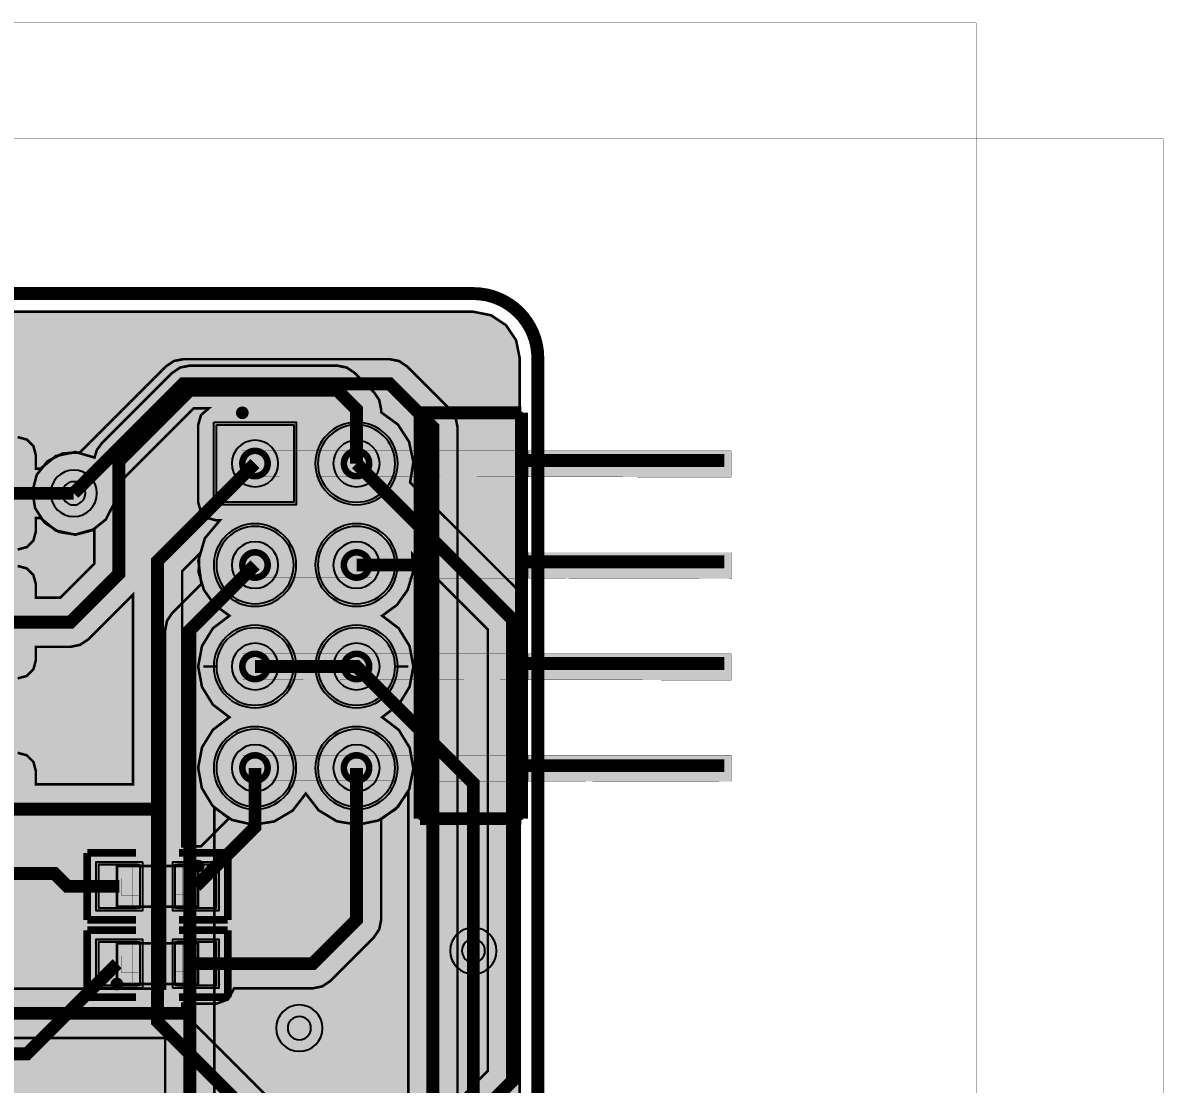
# Model space of a CAD drawing. Header units: millimetres. Extents: x 21.7 to 70.1, y -58 to -18.4.
# Drawn here: x 47.64 to 70.11, y -39.33 to -18.41 of the extents above; entities that cross this region are included whole.
import ezdxf

# ---------------------------------------------------------------- set-up
doc = ezdxf.new("R2010")
doc.units = ezdxf.units.MM
doc.header["$MEASUREMENT"] = 0
for name, color, linetype, true_color in [('Board-Outline-Layer', 7, 'Continuous', 0xff00ff), ('Bottom-Layer', 7, 'Continuous', 0x0000ff), ('Bottom-Paste-Mask-Layer', 7, 'Continuous', 0x800000), ('Bottom-Solder-Mask-Layer', 7, 'Continuous', 0xaa00ff), ('Component-Marking-Layer', 7, 'Continuous', 0x66ffcc), ('Component-Shape-Layer', 7, 'Continuous', 0x00cccc), ('Document-Layer', 7, 'Continuous', 0xffffff), ('Hole-Layer', 7, 'Continuous', 0x222222), ('Multi-Layer', 7, 'Continuous', 0xc0c0c0), ('Pin-Floating-Layer', 7, 'Continuous', 0xff99ff), ('Pin-Soldering-Layer', 7, 'Continuous', 0xcc9999), ('Top-Layer', 7, 'Continuous', 0xff0000), ('Top-Paste-Mask-Layer', 7, 'Continuous', 0x808080), ('Top-Silkscreen-Layer', 7, 'Continuous', 0xffcc00), ('Top-Solder-Mask-Layer', 7, 'Continuous', 0x800080)]:
    doc.layers.add(name, color=color, linetype=linetype, true_color=true_color)

msp = doc.modelspace()

# ---------------------------------------------------------------- hatches: boundary and pattern name
at = {"layer": 'Bottom-Layer'}
for points in [[(30.203, -29.132), (30.203, -28.526), (30.215, -28.527), (30.226, -28.527), (32.551, -28.527), (32.948, -28.722), (33.39, -28.762), (33.815, -28.639), (34.168, -28.371), (34.401, -27.995), (34.482, -27.559), (34.401, -27.124), (34.168, -26.747), (33.815, -26.479), (33.39, -26.356), (32.948, -26.396), (32.551, -26.591), (30.226, -26.591), (30.215, -26.591), (30.203, -26.592), (30.203, -25.019), (30.273, -24.67), (30.47, -24.374), (30.766, -24.177), (31.115, -24.107), (56.515, -24.107), (56.864, -24.177), (57.16, -24.374), (57.358, -24.67), (57.427, -25.019), (57.427, -50.419), (57.358, -50.768), (57.16, -51.064), (56.864, -51.262), (56.515, -51.331), (31.115, -51.331), (30.766, -51.262), (30.47, -51.064), (30.273, -50.768), (30.203, -50.419), (30.203, -48.846), (30.215, -48.847), (30.226, -48.847), (32.086, -48.847), (32.217, -49.021), (32.424, -49.087), (34.124, -49.087), (34.303, -49.039), (34.434, -48.908), (34.482, -48.729), (34.482, -47.029), (34.434, -46.85), (34.303, -46.719), (34.124, -46.671), (32.424, -46.671), (32.217, -46.737), (32.086, -46.911), (30.226, -46.911), (30.215, -46.912), (30.203, -46.912), (30.203, -46.306), (30.215, -46.307), (30.226, -46.307), (32.551, -46.307), (32.948, -46.502), (33.39, -46.542), (33.815, -46.419), (34.168, -46.152), (34.401, -45.775), (34.482, -45.339), (34.401, -44.904), (34.168, -44.527), (33.815, -44.259), (33.39, -44.136), (32.948, -44.176), (32.551, -44.371), (30.226, -44.371), (30.215, -44.372), (30.203, -44.372), (30.203, -43.766), (30.215, -43.767), (30.226, -43.767), (32.551, -43.767), (32.938, -43.96), (33.368, -44.004), (33.786, -43.893), (34.139, -43.643), (34.381, -43.284), (36.526, -43.284), (39.139, -45.898), (39.139, -48.24), (38.915, -48.493), (38.813, -48.815), (38.85, -49.151), (39.02, -49.442), (39.294, -49.64), (39.624, -49.71), (39.955, -49.64), (40.228, -49.442), (40.398, -49.151), (40.435, -48.815), (40.333, -48.493), (40.109, -48.24), (40.109, -45.697), (40.072, -45.511), (39.967, -45.354), (37.07, -42.456), (36.912, -42.351), (36.727, -42.314), (34.381, -42.314), (34.139, -41.955), (33.786, -41.705), (33.368, -41.595), (32.938, -41.639), (32.551, -41.831), (30.226, -41.831), (30.215, -41.832), (30.203, -41.832), (30.203, -41.226), (30.215, -41.227), (30.226, -41.227), (32.551, -41.227), (32.938, -41.42), (33.368, -41.464), (33.786, -41.353), (34.139, -41.103), (34.381, -40.744), (37.01, -40.744), (38.818, -42.552), (38.838, -42.889), (38.994, -43.189), (39.257, -43.4), (39.584, -43.486), (39.917, -43.433), (40.201, -43.249), (40.385, -42.965), (40.438, -42.632), (40.352, -42.305), (40.141, -42.042), (39.841, -41.886), (39.504, -41.866), (37.554, -39.916), (37.397, -39.811), (37.211, -39.774), (34.381, -39.774), (34.139, -39.415), (33.786, -39.165), (33.368, -39.055), (32.938, -39.099), (32.551, -39.291), (30.226, -39.291), (30.215, -39.292), (30.203, -39.292), (30.203, -38.686), (30.215, -38.687), (30.226, -38.687), (32.551, -38.687), (32.948, -38.882), (33.39, -38.922), (33.815, -38.799), (34.168, -38.532), (34.401, -38.155), (34.482, -37.719), (34.401, -37.284), (34.168, -36.907), (33.815, -36.639), (33.39, -36.516), (32.948, -36.556), (32.551, -36.751), (30.226, -36.751), (30.215, -36.752), (30.203, -36.752), (30.203, -36.146), (30.215, -36.147), (30.226, -36.147), (32.551, -36.147), (32.948, -36.342), (33.39, -36.382), (33.815, -36.259), (34.168, -35.992), (34.401, -35.615), (34.482, -35.179), (34.401, -34.744), (34.168, -34.367), (33.815, -34.099), (33.39, -33.976), (32.948, -34.016), (32.551, -34.211), (30.226, -34.211), (30.215, -34.212), (30.203, -34.212), (30.203, -33.606), (30.215, -33.607), (30.226, -33.607), (32.551, -33.607), (32.938, -33.8), (33.368, -33.844), (33.786, -33.733), (34.139, -33.483), (34.381, -33.124), (38.635, -33.124), (38.888, -33.348), (39.21, -33.45), (39.545, -33.413), (39.837, -33.243), (40.035, -32.97), (40.105, -32.639), (40.035, -32.309), (39.837, -32.035), (39.545, -31.865), (39.21, -31.828), (38.888, -31.93), (38.635, -32.154), (34.381, -32.154), (34.139, -31.795), (33.786, -31.545), (33.368, -31.435), (32.938, -31.479), (32.551, -31.671), (30.226, -31.671), (30.215, -31.672), (30.203, -31.672), (30.203, -31.066), (30.215, -31.067), (30.226, -31.067), (32.551, -31.067), (32.938, -31.26), (33.368, -31.304), (33.786, -31.193), (34.139, -30.943), (34.381, -30.584), (39.804, -30.584), (41.231, -32.011), (41.251, -32.348), (41.407, -32.648), (41.67, -32.859), (41.997, -32.945), (42.33, -32.892), (42.614, -32.708), (42.798, -32.424), (42.851, -32.091), (42.765, -31.764), (42.554, -31.501), (42.254, -31.345), (41.917, -31.325), (40.348, -29.756), (40.191, -29.651), (40.005, -29.614), (34.381, -29.614), (34.139, -29.255), (33.786, -29.005), (33.368, -28.895), (32.938, -28.939), (32.551, -29.131), (30.226, -29.131), (30.215, -29.132)], [(50.442, -37.45), (47.193, -37.45), (46.94, -37.226), (46.618, -37.124), (46.282, -37.161), (45.99, -37.331), (45.792, -37.604), (45.722, -37.935), (45.792, -38.265), (45.99, -38.539), (46.282, -38.709), (46.618, -38.746), (46.94, -38.644), (47.193, -38.42), (50.442, -38.42), (50.442, -43.561), (50.479, -43.747), (50.584, -43.904), (51.096, -44.416), (51.188, -44.789), (51.4, -45.109), (51.709, -45.339), (51.383, -45.587), (51.168, -45.936), (51.093, -46.339), (51.168, -46.742), (51.383, -47.091), (51.709, -47.339), (51.375, -47.596), (51.16, -47.957), (51.094, -48.373), (51.185, -48.783), (51.421, -49.131), (51.769, -49.367), (52.18, -49.459), (52.595, -49.392), (52.957, -49.177), (53.213, -48.844), (53.479, -49.185), (53.854, -49.4), (54.283, -49.457), (54.701, -49.347), (55.047, -49.088), (55.268, -48.716), (55.268, -49.456), (55.036, -49.688), (51.836, -49.688), (50.724, -48.576), (50.704, -48.239), (50.548, -47.939), (50.285, -47.728), (49.958, -47.642), (49.625, -47.695), (49.341, -47.88), (49.157, -48.163), (49.104, -48.496), (49.19, -48.823), (49.401, -49.087), (49.701, -49.242), (50.038, -49.263), (51.292, -50.516), (51.449, -50.621), (51.635, -50.658), (55.237, -50.658), (55.423, -50.621), (55.58, -50.516), (56.096, -50), (56.201, -49.843), (56.238, -49.657), (56.238, -46.639), (56.201, -46.453), (56.096, -46.296), (55.806, -46.006), (55.649, -45.901), (55.463, -45.864), (55.228, -45.864), (55.017, -45.559), (54.718, -45.339), (55.038, -45.097), (55.252, -44.758), (55.333, -44.365), (55.27, -43.968), (56.06, -43.178), (56.165, -43.021), (56.202, -42.835), (56.202, -26.38), (56.165, -26.194), (56.06, -26.037), (55.207, -25.184), (55.05, -25.079), (54.864, -25.042), (50.8, -25.042), (50.614, -25.079), (50.457, -25.184), (48.761, -26.88), (48.424, -26.9), (48.124, -27.055), (47.913, -27.319), (47.827, -27.646), (47.88, -27.979), (48.065, -28.263), (48.348, -28.447), (48.681, -28.5), (49.008, -28.414), (49.272, -28.203), (49.427, -27.903), (49.448, -27.566), (51.001, -26.012), (51.3, -26.012), (51.149, -26.144), (51.093, -26.337), (51.093, -27.861), (51.141, -28.04), (51.272, -28.171), (51.451, -28.219), (51.52, -28.219), (51.225, -28.572), (51.096, -29.014), (51.156, -29.47), (50.584, -30.042), (50.479, -30.199), (50.442, -30.385)], [(51.451, -26.337), (52.975, -26.337), (52.975, -27.861), (51.451, -27.861)], [(53.451, -27.099, 1), (54.975, -27.099, 1)], [(51.451, -29.099, 1), (52.975, -29.099, 1)], [(53.451, -29.099, 1), (54.975, -29.099, 1)], [(51.451, -31.099, 1), (52.975, -31.099, 1)], [(53.451, -31.099, 1), (54.975, -31.099, 1)], [(51.451, -33.099, 1), (52.975, -33.099, 1)], [(53.451, -33.099, 1), (54.975, -33.099, 1)], [(51.412, -33.882), (51.76, -34.123), (52.172, -34.218), (52.59, -34.154), (52.955, -33.939), (53.213, -33.604), (53.467, -33.934), (53.824, -34.149), (54.235, -34.219), (54.643, -34.134), (54.991, -33.905), (55.232, -33.565), (55.232, -41.873), (55.018, -41.56), (54.711, -41.335), (54.347, -41.227), (53.967, -41.246), (53.616, -41.392), (53.333, -41.646), (53.333, -41.577), (53.285, -41.398), (53.154, -41.267), (52.975, -41.219), (51.451, -41.219), (51.432, -41.219), (51.412, -41.221)]]:
    msp.add_hatch(color=256, dxfattribs=at).paths.add_polyline_path(points)
at = {"layer": 'Bottom-Paste-Mask-Layer'}
for points in [[(51.451, -26.337), (52.975, -26.337), (52.975, -27.861), (51.451, -27.861)], [(53.451, -27.099, 1), (54.975, -27.099, 1)], [(51.451, -29.099, 1), (52.975, -29.099, 1)], [(53.451, -29.099, 1), (54.975, -29.099, 1)], [(51.451, -31.099, 1), (52.975, -31.099, 1)], [(53.451, -31.099, 1), (54.975, -31.099, 1)], [(51.451, -33.099, 1), (52.975, -33.099, 1)], [(53.451, -33.099, 1), (54.975, -33.099, 1)]]:
    msp.add_hatch(color=256, dxfattribs=at).paths.add_polyline_path(points)
at = {"layer": 'Bottom-Solder-Mask-Layer'}
for points in [[(51.4, -26.286), (53.026, -26.286), (53.026, -27.912), (51.4, -27.912)], [(53.4, -27.099, 1), (55.026, -27.099, 1)], [(51.4, -29.099, 1), (53.026, -29.099, 1)], [(53.4, -29.099, 1), (55.026, -29.099, 1)], [(51.4, -31.099, 1), (53.026, -31.099, 1)], [(53.4, -31.099, 1), (55.026, -31.099, 1)], [(51.4, -33.099, 1), (53.026, -33.099, 1)], [(53.4, -33.099, 1), (55.026, -33.099, 1)]]:
    msp.add_hatch(color=256, dxfattribs=at).paths.add_polyline_path(points)
at = {"layer": 'Component-Marking-Layer'}
for points in [[(51.903, -26.099, 1), (52.023, -26.099, 1)], [(51.903, -26.099, 1), (52.023, -26.099, 1)], [(51.032, -35.033, 1), (51.152, -35.033, 1)], [(51.032, -35.033, 1), (51.152, -35.033, 1)], [(49.432, -37.357, 1), (49.552, -37.357, 1)], [(49.432, -37.357, 1), (49.552, -37.357, 1)]]:
    msp.add_hatch(color=256, dxfattribs=at).paths.add_polyline_path(points)
at = {"layer": 'Document-Layer'}
for points in [[(57.593, -27.359), (57.593, -26.849), (61.593, -26.849), (61.593, -27.369)], [(57.593, -27.359), (57.593, -26.849), (61.593, -26.849), (61.593, -27.369)], [(57.593, -29.359), (57.593, -28.849), (61.593, -28.849), (61.593, -29.369)], [(57.593, -29.359), (57.593, -28.849), (61.593, -28.849), (61.593, -29.369)], [(57.593, -31.359), (57.593, -30.849), (61.593, -30.849), (61.593, -31.369)], [(57.593, -31.359), (57.593, -30.849), (61.593, -30.849), (61.593, -31.369)], [(57.593, -33.359), (57.593, -32.849), (61.593, -32.849), (61.593, -33.369)], [(57.593, -33.359), (57.593, -32.849), (61.593, -32.849), (61.593, -33.369)]]:
    msp.add_hatch(color=256, dxfattribs=at).paths.add_polyline_path(points)
at = {"layer": 'Hole-Layer'}
for points in [[(51.756, -27.099, 1), (52.671, -27.099, 1)], [(53.756, -27.099, 1), (54.671, -27.099, 1)], [(51.756, -29.099, 1), (52.671, -29.099, 1)], [(53.756, -29.099, 1), (54.671, -29.099, 1)], [(51.756, -31.099, 1), (52.671, -31.099, 1)], [(53.756, -31.099, 1), (54.671, -31.099, 1)], [(51.756, -33.099, 1), (52.671, -33.099, 1)], [(53.756, -33.099, 1), (54.671, -33.099, 1)]]:
    msp.add_hatch(color=256, dxfattribs=at).paths.add_polyline_path(points)
at = {"layer": 'Multi-Layer'}
for points in [[(51.451, -26.337), (52.975, -26.337), (52.975, -27.861), (51.451, -27.861)], [(51.451, -26.337), (52.975, -26.337), (52.975, -27.861), (51.451, -27.861)], [(51.451, -26.337), (52.975, -26.337), (52.975, -27.861), (51.451, -27.861)], [(53.451, -27.099, 1), (54.975, -27.099, 1)], [(53.451, -27.099, 1), (54.975, -27.099, 1)], [(53.451, -27.099, 1), (54.975, -27.099, 1)], [(51.451, -29.099, 1), (52.975, -29.099, 1)], [(51.451, -29.099, 1), (52.975, -29.099, 1)], [(51.451, -29.099, 1), (52.975, -29.099, 1)], [(53.451, -29.099, 1), (54.975, -29.099, 1)], [(53.451, -29.099, 1), (54.975, -29.099, 1)], [(53.451, -29.099, 1), (54.975, -29.099, 1)], [(51.451, -31.099, 1), (52.975, -31.099, 1)], [(51.451, -31.099, 1), (52.975, -31.099, 1)], [(51.451, -31.099, 1), (52.975, -31.099, 1)], [(53.451, -31.099, 1), (54.975, -31.099, 1)], [(53.451, -31.099, 1), (54.975, -31.099, 1)], [(53.451, -31.099, 1), (54.975, -31.099, 1)], [(51.451, -33.099, 1), (52.975, -33.099, 1)], [(51.451, -33.099, 1), (52.975, -33.099, 1)], [(51.451, -33.099, 1), (52.975, -33.099, 1)], [(53.451, -33.099, 1), (54.975, -33.099, 1)], [(53.451, -33.099, 1), (54.975, -33.099, 1)], [(53.451, -33.099, 1), (54.975, -33.099, 1)]]:
    msp.add_hatch(color=256, dxfattribs=at).paths.add_polyline_path(points)
at = {"layer": 'Pin-Floating-Layer'}
for points in [[(51.963, -27.349), (51.963, -26.849), (61.583, -26.849), (61.593, -26.849), (61.593, -27.369)], [(51.963, -27.349), (51.963, -26.849), (61.583, -26.849), (61.593, -26.849), (61.593, -27.369)], [(51.963, -29.349), (51.963, -28.849), (61.583, -28.849), (61.593, -28.849), (61.593, -29.369)], [(51.963, -29.349), (51.963, -28.849), (61.583, -28.849), (61.593, -28.849), (61.593, -29.369)], [(51.963, -31.349), (51.963, -30.849), (61.583, -30.849), (61.593, -30.849), (61.593, -31.369)], [(51.963, -31.349), (51.963, -30.849), (61.583, -30.849), (61.593, -30.849), (61.593, -31.369)], [(51.963, -33.349), (51.963, -32.849), (61.583, -32.849), (61.593, -32.849), (61.593, -33.369)], [(51.963, -33.349), (51.963, -32.849), (61.583, -32.849), (61.593, -32.849), (61.593, -33.369)]]:
    msp.add_hatch(color=256, dxfattribs=at).paths.add_polyline_path(points)
at = {"layer": 'Pin-Soldering-Layer'}
for points in [[(51.963, -27.099, 1), (52.463, -27.099, 1)], [(51.963, -27.099, 1), (52.463, -27.099, 1)], [(53.963, -27.099, 1), (54.463, -27.099, 1)], [(53.963, -27.099, 1), (54.463, -27.099, 1)], [(51.963, -29.099, 1), (52.463, -29.099, 1)], [(51.963, -29.099, 1), (52.463, -29.099, 1)], [(53.963, -29.099, 1), (54.463, -29.099, 1)], [(53.963, -29.099, 1), (54.463, -29.099, 1)], [(51.963, -31.099, 1), (52.463, -31.099, 1)], [(51.963, -31.099, 1), (52.463, -31.099, 1)], [(53.963, -31.099, 1), (54.463, -31.099, 1)], [(53.963, -31.099, 1), (54.463, -31.099, 1)], [(51.963, -33.099, 1), (52.463, -33.099, 1)], [(51.963, -33.099, 1), (52.463, -33.099, 1)], [(53.963, -33.099, 1), (54.463, -33.099, 1)], [(53.963, -33.099, 1), (54.463, -33.099, 1)], [(49.492, -35.033), (49.492, -35.833), (49.792, -35.833), (49.792, -35.033)], [(49.492, -35.033), (49.492, -35.833), (49.792, -35.833), (49.792, -35.033)], [(51.092, -35.033), (51.092, -35.833), (50.792, -35.833), (50.792, -35.033)], [(51.092, -35.033), (51.092, -35.833), (50.792, -35.833), (50.792, -35.033)], [(49.492, -37.357), (49.492, -36.557), (49.792, -36.557), (49.792, -37.357)], [(49.492, -37.357), (49.492, -36.557), (49.792, -36.557), (49.792, -37.357)], [(51.092, -37.357), (51.092, -36.557), (50.792, -36.557), (50.792, -37.357)], [(51.092, -37.357), (51.092, -36.557), (50.792, -36.557), (50.792, -37.357)]]:
    msp.add_hatch(color=256, dxfattribs=at).paths.add_polyline_path(points)
at = {"layer": 'Top-Layer'}
for points in [[(57.427, -25.019), (57.427, -29.627), (55.27, -27.47), (55.333, -27.068), (55.248, -26.67), (55.027, -26.329), (54.698, -26.089), (54.698, -26.035), (54.661, -25.849), (54.556, -25.692), (54.175, -25.311), (54.018, -25.206), (53.832, -25.169), (50.927, -25.169), (50.741, -25.206), (50.584, -25.311), (49.187, -26.708), (49.097, -26.833), (49.05, -26.981), (48.673, -26.871), (48.289, -26.951), (47.986, -27.201), (47.895, -27.201), (47.895, -26.936), (47.847, -26.757), (47.716, -26.626), (47.537, -26.578), (45.537, -26.578), (45.358, -26.626), (45.227, -26.757), (45.179, -26.936), (45.179, -28.436), (45.227, -28.615), (45.358, -28.746), (45.537, -28.794), (47.537, -28.794), (47.716, -28.746), (47.847, -28.615), (47.895, -28.436), (47.895, -28.171), (47.986, -28.171), (48.287, -28.42), (48.669, -28.501), (49.045, -28.394), (49.045, -29.073), (48.377, -29.741), (47.895, -29.741), (47.895, -29.476), (47.847, -29.297), (47.716, -29.166), (47.537, -29.118), (45.537, -29.118), (45.358, -29.166), (45.227, -29.297), (45.179, -29.476), (45.179, -30.976), (45.227, -31.155), (45.358, -31.286), (45.537, -31.334), (47.537, -31.334), (47.716, -31.286), (47.847, -31.155), (47.895, -30.976), (47.895, -30.711), (48.578, -30.711), (48.764, -30.674), (48.921, -30.569), (49.807, -29.683), (49.807, -33.424), (47.895, -33.424), (47.895, -33.159), (47.847, -32.98), (47.716, -32.849), (47.537, -32.801), (45.537, -32.801), (45.358, -32.849), (45.227, -32.98), (45.179, -33.159), (45.179, -34.587), (42.843, -32.251), (42.823, -31.914), (42.668, -31.614), (42.404, -31.403), (42.077, -31.317), (41.744, -31.37), (41.461, -31.555), (41.276, -31.838), (41.223, -32.171), (41.309, -32.498), (41.52, -32.762), (41.82, -32.917), (42.157, -32.937), (44.742, -35.522), (44.899, -35.627), (45.085, -35.664), (45.181, -35.664), (45.179, -35.682), (45.179, -35.699), (45.179, -37.199), (45.227, -37.378), (45.358, -37.509), (45.537, -37.557), (45.815, -37.557), (45.723, -37.9), (45.785, -38.25), (45.587, -38.25), (40.096, -32.759), (40.072, -32.407), (39.901, -32.099), (39.615, -31.891), (39.269, -31.824), (38.927, -31.909), (38.652, -32.131), (38.497, -32.448), (38.491, -32.801), (36.537, -32.801), (36.358, -32.849), (36.227, -32.98), (36.179, -33.159), (36.179, -33.424), (36.002, -33.464), (35.852, -33.566), (34.462, -34.957), (34.436, -34.847), (34.399, -34.74), (34.867, -34.272), (34.972, -34.115), (35.009, -33.929), (35.009, -32.474), (35.068, -32.489), (35.128, -32.494), (35.992, -32.494), (36.171, -32.446), (36.302, -32.315), (36.35, -32.136), (36.35, -31.33), (36.349, -31.304), (36.347, -31.279), (36.438, -31.32), (36.537, -31.334), (38.537, -31.334), (38.716, -31.286), (38.847, -31.155), (38.895, -30.976), (38.895, -29.476), (38.847, -29.297), (38.716, -29.166), (38.537, -29.118), (36.537, -29.118), (36.358, -29.166), (36.227, -29.297), (36.179, -29.476), (36.179, -29.517), (36.089, -29.478), (35.992, -29.465), (35.128, -29.465), (35.068, -29.47), (35.009, -29.485), (35.009, -28.61), (35.448, -28.171), (36.179, -28.171), (36.179, -28.436), (36.227, -28.615), (36.358, -28.746), (36.537, -28.794), (38.537, -28.794), (38.716, -28.746), (38.847, -28.615), (38.895, -28.436), (38.895, -26.936), (38.847, -26.757), (38.716, -26.626), (38.537, -26.578), (36.537, -26.578), (36.358, -26.626), (36.227, -26.757), (36.179, -26.936), (36.179, -27.201), (35.247, -27.201), (35.062, -27.238), (34.904, -27.343), (34.461, -27.787), (34.456, -27.308), (34.265, -26.868), (33.919, -26.537), (33.471, -26.367), (32.993, -26.384), (32.558, -26.586), (32.236, -26.941), (32.077, -27.392), (32.107, -27.871), (32.32, -28.3), (32.682, -28.612), (33.138, -28.76), (33.615, -28.718), (34.039, -28.494), (34.039, -29.164), (33.642, -28.948), (33.194, -28.894), (32.757, -29.007), (32.392, -29.274), (32.15, -29.655), (32.066, -30.099), (32.15, -30.543), (32.392, -30.924), (32.757, -31.191), (33.194, -31.305), (33.642, -31.25), (34.039, -31.034), (34.039, -31.704), (33.642, -31.488), (33.194, -31.434), (32.757, -31.547), (32.392, -31.814), (32.15, -32.195), (32.066, -32.639), (32.15, -33.083), (32.392, -33.464), (32.757, -33.731), (33.194, -33.845), (33.642, -33.79), (34.039, -33.574), (34.039, -33.728), (33.713, -34.054), (33.301, -33.971), (32.885, -34.035), (32.517, -34.238), (32.24, -34.555), (32.088, -34.947), (32.081, -35.368), (32.218, -35.765), (32.483, -36.092), (32.844, -36.308), (33.257, -36.387), (33.672, -36.32), (34.039, -36.114), (34.039, -36.244), (33.696, -36.587), (33.234, -36.512), (32.778, -36.617), (32.397, -36.889), (32.147, -37.284), (32.066, -37.745), (32.167, -38.202), (32.433, -38.587), (32.826, -38.841), (33.286, -38.927), (33.744, -38.832), (34.132, -38.57), (34.391, -38.18), (34.482, -37.721), (34.392, -37.262), (34.771, -36.884), (34.857, -37.095), (35.053, -37.211), (34.849, -37.336), (34.77, -37.561), (34.77, -38.368), (34.818, -38.547), (34.949, -38.678), (35.128, -38.726), (35.992, -38.726), (36.171, -38.678), (36.302, -38.547), (36.35, -38.368), (36.35, -37.561), (36.349, -37.531), (36.345, -37.502), (36.437, -37.543), (36.537, -37.557), (38.537, -37.557), (38.716, -37.509), (38.847, -37.378), (38.895, -37.199), (38.895, -35.699), (38.847, -35.52), (38.716, -35.389), (38.537, -35.341), (36.537, -35.341), (36.358, -35.389), (36.227, -35.52), (36.179, -35.699), (36.179, -35.749), (36.089, -35.71), (35.992, -35.696), (35.128, -35.696), (35.11, -35.697), (35.092, -35.698), (36.179, -34.611), (36.179, -34.659), (36.227, -34.838), (36.358, -34.969), (36.537, -35.017), (38.537, -35.017), (38.716, -34.969), (38.847, -34.838), (38.895, -34.659), (38.895, -33.352), (39.145, -33.441), (39.41, -33.445), (45.043, -39.078), (45.131, -39.148), (45.232, -39.195), (45.193, -39.285), (45.179, -39.382), (45.179, -40.882), (45.227, -41.061), (45.358, -41.192), (45.537, -41.24), (47.537, -41.24), (47.781, -41.145), (47.894, -40.909), (47.943, -40.919), (47.992, -40.922), (48.799, -40.922), (49.024, -40.843), (49.149, -40.639), (49.244, -40.815), (49.417, -40.913), (49.417, -43.524), (48.222, -42.329), (48.072, -42.227), (47.895, -42.187), (47.895, -41.922), (47.847, -41.743), (47.716, -41.612), (47.537, -41.564), (45.537, -41.564), (45.358, -41.612), (45.227, -41.743), (45.179, -41.922), (45.179, -43.422), (45.227, -43.601), (45.358, -43.732), (45.537, -43.78), (47.537, -43.78), (47.716, -43.732), (47.847, -43.601), (47.895, -43.422), (47.895, -43.374), (48.679, -44.159), (48.679, -45.552), (48.008, -45.552), (47.95, -45.556), (47.894, -45.57), (47.778, -45.34), (47.537, -45.247), (45.537, -45.247), (45.358, -45.295), (45.227, -45.426), (45.179, -45.605), (45.179, -47.105), (45.227, -47.284), (45.358, -47.415), (45.537, -47.463), (47.537, -47.463), (47.714, -47.417), (47.844, -47.289), (47.895, -47.114), (47.951, -47.127), (48.008, -47.132), (48.679, -47.132), (48.679, -48.508), (48.541, -48.435), (48.387, -48.41), (47.895, -48.41), (47.895, -48.145), (47.847, -47.966), (47.716, -47.835), (47.537, -47.787), (45.537, -47.787), (45.358, -47.835), (45.227, -47.966), (45.179, -48.145), (45.179, -49.645), (45.227, -49.824), (45.358, -49.955), (45.537, -50.003), (47.537, -50.003), (47.716, -49.955), (47.847, -49.824), (47.895, -49.645), (47.895, -49.38), (48.186, -49.38), (49.822, -51.016), (49.979, -51.121), (50.165, -51.158), (53.213, -51.158), (53.399, -51.121), (53.556, -51.016), (54.556, -50.016), (54.661, -49.859), (54.698, -49.673), (54.698, -49.349), (55.031, -49.104), (55.253, -48.755), (55.333, -48.35), (55.261, -47.943), (55.046, -47.59), (54.718, -47.339), (55.044, -47.091), (55.258, -46.742), (55.333, -46.339), (55.258, -45.936), (55.044, -45.587), (54.718, -45.339), (55.044, -45.091), (55.258, -44.742), (55.333, -44.339), (55.258, -43.936), (55.044, -43.587), (54.718, -43.339), (55.038, -43.097), (55.252, -42.758), (55.333, -42.365), (55.27, -41.968), (57.427, -39.811), (57.427, -50.419), (57.358, -50.768), (57.16, -51.064), (56.864, -51.262), (56.515, -51.331), (31.115, -51.331), (30.766, -51.262), (30.47, -51.064), (30.273, -50.768), (30.203, -50.419), (30.203, -25.019), (30.273, -24.67), (30.47, -24.374), (30.766, -24.177), (31.115, -24.107), (56.515, -24.107), (56.864, -24.177), (57.16, -24.374), (57.358, -24.67)], [(51.451, -26.337), (52.975, -26.337), (52.975, -27.861), (51.451, -27.861)], [(53.451, -27.099, 1), (54.975, -27.099, 1)], [(51.451, -29.099, 1), (52.975, -29.099, 1)], [(53.451, -29.099, 1), (54.975, -29.099, 1)], [(50.777, -37.747), (51.449, -37.747), (51.682, -37.66), (51.803, -37.442), (53.35, -37.442), (53.535, -37.405), (53.693, -37.3), (54.556, -36.437), (54.661, -36.279), (54.698, -36.094), (54.698, -34.109), (55.031, -33.864), (55.253, -33.515), (55.333, -33.11), (55.261, -32.703), (55.046, -32.35), (54.718, -32.099), (55.044, -31.851), (55.258, -31.502), (55.333, -31.099), (55.258, -30.696), (55.044, -30.347), (54.718, -30.099), (55.01, -29.886), (55.219, -29.592), (55.324, -29.246), (55.313, -28.885), (56.8, -30.372), (56.8, -39.066), (54.584, -41.282), (54.128, -41.222), (53.686, -41.351), (53.333, -41.646), (53.333, -41.577), (53.285, -41.398), (53.154, -41.267), (52.975, -41.219), (52.698, -41.219), (52.698, -40.021), (52.661, -39.836), (52.556, -39.678), (50.777, -37.899)], [(51.114, -28.885), (51.103, -29.246), (51.207, -29.592), (51.416, -29.886), (51.709, -30.099), (51.383, -30.347), (51.168, -30.696), (51.093, -31.099), (51.168, -31.502), (51.383, -31.851), (51.709, -32.099), (51.384, -32.346), (51.169, -32.693), (51.093, -33.093), (51.165, -33.495), (51.376, -33.844), (51.699, -34.094), (51.15, -34.643), (50.777, -34.643), (50.777, -29.221)], [(51.451, -31.099, 1), (52.975, -31.099, 1)], [(53.451, -31.099, 1), (54.975, -31.099, 1)], [(51.451, -33.099, 1), (52.975, -33.099, 1)], [(53.451, -33.099, 1), (54.975, -33.099, 1)], [(49.942, -35.001), (49.942, -35.865), (49.135, -35.865), (49.135, -35.001)], [(51.449, -35.001), (51.449, -35.865), (50.642, -35.865), (50.642, -35.001)], [(49.135, -37.389), (49.135, -36.525), (49.942, -36.525), (49.942, -37.389)], [(50.642, -37.389), (50.642, -36.525), (51.449, -36.525), (51.449, -37.389)]]:
    msp.add_hatch(color=256, dxfattribs=at).paths.add_polyline_path(points)
at = {"layer": 'Top-Paste-Mask-Layer'}
for points in [[(51.451, -26.337), (52.975, -26.337), (52.975, -27.861), (51.451, -27.861)], [(53.451, -27.099, 1), (54.975, -27.099, 1)], [(51.451, -29.099, 1), (52.975, -29.099, 1)], [(53.451, -29.099, 1), (54.975, -29.099, 1)], [(51.451, -31.099, 1), (52.975, -31.099, 1)], [(53.451, -31.099, 1), (54.975, -31.099, 1)], [(51.451, -33.099, 1), (52.975, -33.099, 1)], [(53.451, -33.099, 1), (54.975, -33.099, 1)], [(49.097, -35.883), (49.897, -35.883), (49.947, -35.833), (49.947, -35.605), (49.577, -35.605), (49.577, -35.275), (49.947, -35.275), (49.947, -35.033), (49.897, -34.983), (49.097, -34.983), (49.047, -35.033), (49.047, -35.833)], [(49.097, -35.883), (49.897, -35.883), (49.947, -35.833), (49.947, -35.605), (49.577, -35.605), (49.577, -35.275), (49.947, -35.275), (49.947, -35.033), (49.897, -34.983), (49.097, -34.983), (49.047, -35.033), (49.047, -35.833)], [(51.487, -34.983), (50.687, -34.983), (50.637, -35.033), (50.637, -35.261), (51.007, -35.261), (51.007, -35.591), (50.637, -35.591), (50.637, -35.833), (50.687, -35.883), (51.487, -35.883), (51.537, -35.833), (51.537, -35.033)], [(51.487, -34.983), (50.687, -34.983), (50.637, -35.033), (50.637, -35.261), (51.007, -35.261), (51.007, -35.591), (50.637, -35.591), (50.637, -35.833), (50.687, -35.883), (51.487, -35.883), (51.537, -35.833), (51.537, -35.033)], [(49.097, -37.407), (49.897, -37.407), (49.947, -37.357), (49.947, -37.129), (49.577, -37.129), (49.577, -36.799), (49.947, -36.799), (49.947, -36.557), (49.897, -36.507), (49.097, -36.507), (49.047, -36.557), (49.047, -37.357)], [(49.097, -37.407), (49.897, -37.407), (49.947, -37.357), (49.947, -37.129), (49.577, -37.129), (49.577, -36.799), (49.947, -36.799), (49.947, -36.557), (49.897, -36.507), (49.097, -36.507), (49.047, -36.557), (49.047, -37.357)], [(51.487, -36.507), (50.687, -36.507), (50.637, -36.557), (50.637, -36.785), (51.007, -36.785), (51.007, -37.115), (50.637, -37.115), (50.637, -37.357), (50.687, -37.407), (51.487, -37.407), (51.537, -37.357), (51.537, -36.557)], [(51.487, -36.507), (50.687, -36.507), (50.637, -36.557), (50.637, -36.785), (51.007, -36.785), (51.007, -37.115), (50.637, -37.115), (50.637, -37.357), (50.687, -37.407), (51.487, -37.407), (51.537, -37.357), (51.537, -36.557)]]:
    msp.add_hatch(color=256, dxfattribs=at).paths.add_polyline_path(points)
at = {"layer": 'Top-Solder-Mask-Layer'}
for points in [[(51.4, -26.286), (53.026, -26.286), (53.026, -27.912), (51.4, -27.912)], [(53.4, -27.099, 1), (55.026, -27.099, 1)], [(51.4, -29.099, 1), (53.026, -29.099, 1)], [(53.4, -29.099, 1), (55.026, -29.099, 1)], [(51.4, -31.099, 1), (53.026, -31.099, 1)], [(53.4, -31.099, 1), (55.026, -31.099, 1)], [(51.4, -33.099, 1), (53.026, -33.099, 1)], [(53.4, -33.099, 1), (55.026, -33.099, 1)], [(49.993, -34.95), (49.993, -35.916), (49.085, -35.916), (49.085, -34.95)], [(51.5, -34.95), (51.5, -35.916), (50.591, -35.916), (50.591, -34.95)], [(49.085, -37.44), (49.085, -36.474), (49.993, -36.474), (49.993, -37.44)], [(50.591, -37.44), (50.591, -36.474), (51.5, -36.474), (51.5, -37.44)]]:
    msp.add_hatch(color=256, dxfattribs=at).paths.add_polyline_path(points)

# ---------------------------------------------------------------- linework, layer by layer
at = {"layer": 'Board-Outline-Layer', "const_width": 0.254}
msp.add_lwpolyline([(29.845, -50.419), (29.845, -25.019, -0.414), (31.115, -23.749), (56.515, -23.749, -0.414), (57.785, -25.019), (57.785, -50.419, -0.414), (56.515, -51.689), (31.115, -51.689, -0.414)], format="xyb", close=True, dxfattribs=at)
at = {"layer": 'Bottom-Layer', "const_width": 0.00508}
msp.add_lwpolyline([(21.717, -58.039), (21.717, -18.415), (66.421, -18.415), (66.421, -58.039)], close=True, dxfattribs=at)
at = {"layer": 'Bottom-Layer'}
for points, const_width in [([(31.115, -24.107), (56.515, -24.107), (56.864, -24.177), (57.16, -24.374), (57.358, -24.67), (57.427, -25.019), (57.427, -50.419), (57.358, -50.768), (57.16, -51.064), (56.864, -51.262), (56.515, -51.331), (31.115, -51.331)], 0.0508), ([(56.202, -42.835), (56.202, -26.38), (56.165, -26.194), (56.06, -26.037), (55.207, -25.184), (55.05, -25.079), (54.864, -25.042), (50.8, -25.042), (50.614, -25.079), (50.457, -25.184), (48.761, -26.88), (48.424, -26.9), (48.124, -27.055), (47.913, -27.319), (47.827, -27.646), (47.88, -27.979), (48.065, -28.263), (48.348, -28.447), (48.681, -28.5), (49.008, -28.414), (49.272, -28.203), (49.427, -27.903), (49.448, -27.566), (51.001, -26.012), (51.3, -26.012), (51.149, -26.144), (51.093, -26.337), (51.093, -27.861), (51.141, -28.04), (51.272, -28.171), (51.451, -28.219), (51.52, -28.219), (51.225, -28.572), (51.096, -29.014), (51.156, -29.47), (50.584, -30.042), (50.479, -30.199), (50.442, -30.385), (50.442, -37.45), (47.193, -37.45)], 0.0508), ([(55.717, -30.603), (55.717, -26.38), (54.864, -25.527), (50.8, -25.527), (48.641, -27.686)], 0.254), ([(52.213, -29.099), (50.927, -30.385), (50.927, -43.561), (51.705, -44.339), (52.213, -44.339)], 0.254), ([(54.213, -29.099), (55.701, -29.099)], 0.254), ([(55.717, -30.603), (55.717, -42.835), (54.213, -44.339)], 0.254), ([(51.412, -41.221), (51.412, -33.882), (51.76, -34.123), (52.172, -34.218), (52.59, -34.154), (52.955, -33.939), (53.213, -33.604), (53.467, -33.934), (53.824, -34.149), (54.235, -34.219), (54.643, -34.134), (54.991, -33.905), (55.232, -33.565), (55.232, -41.873)], 0.0508), ([(56.515, -36.703), (56.515, -49.657), (54.991, -51.181), (37.728, -51.181), (36.957, -50.41)], 0.254), ([(46.537, -37.935), (50.927, -37.935)], 0.254), ([(47.193, -38.42), (50.442, -38.42), (50.442, -43.561)], 0.0508)]:
    msp.add_lwpolyline(points, dxfattribs=dict(at, const_width=const_width))
msp.add_lwpolyline([(51.451, -26.337), (52.975, -26.337), (52.975, -27.861), (51.451, -27.861)], close=True, dxfattribs=at)
for points in [[(53.451, -27.099, 1), (54.975, -27.099, 1)], [(51.451, -29.099, 1), (52.975, -29.099, 1)], [(53.451, -29.099, 1), (54.975, -29.099, 1)], [(51.451, -31.099, 1), (52.975, -31.099, 1)], [(53.451, -31.099, 1), (54.975, -31.099, 1)], [(51.451, -33.099, 1), (52.975, -33.099, 1)], [(53.451, -33.099, 1), (54.975, -33.099, 1)]]:
    msp.add_lwpolyline(points, format="xyb", close=True, dxfattribs=at)
at = {"layer": 'Bottom-Paste-Mask-Layer'}
msp.add_lwpolyline([(51.451, -26.337), (52.975, -26.337), (52.975, -27.861), (51.451, -27.861)], close=True, dxfattribs=at)
for points in [[(53.451, -27.099, 1), (54.975, -27.099, 1)], [(51.451, -29.099, 1), (52.975, -29.099, 1)], [(53.451, -29.099, 1), (54.975, -29.099, 1)], [(51.451, -31.099, 1), (52.975, -31.099, 1)], [(53.451, -31.099, 1), (54.975, -31.099, 1)], [(51.451, -33.099, 1), (52.975, -33.099, 1)], [(53.451, -33.099, 1), (54.975, -33.099, 1)]]:
    msp.add_lwpolyline(points, format="xyb", close=True, dxfattribs=at)
at = {"layer": 'Bottom-Solder-Mask-Layer'}
msp.add_lwpolyline([(51.4, -26.286), (53.026, -26.286), (53.026, -27.912), (51.4, -27.912)], close=True, dxfattribs=at)
for points in [[(53.4, -27.099, 1), (55.026, -27.099), (55.026, -27.099, 1), (53.4, -27.099)], [(51.4, -29.099, 1), (53.026, -29.099), (53.026, -29.099, 1), (51.4, -29.099)], [(53.4, -29.099, 1), (55.026, -29.099), (55.026, -29.099, 1), (53.4, -29.099)], [(51.4, -31.099, 1), (53.026, -31.099), (53.026, -31.099, 1), (51.4, -31.099)], [(53.4, -31.099, 1), (55.026, -31.099), (55.026, -31.099, 1), (53.4, -31.099)], [(51.4, -33.099, 1), (53.026, -33.099), (53.026, -33.099, 1), (51.4, -33.099)], [(53.4, -33.099, 1), (55.026, -33.099), (55.026, -33.099, 1), (53.4, -33.099)]]:
    msp.add_lwpolyline(points, format="xyb", dxfattribs=at)
at = {"layer": 'Component-Marking-Layer', "const_width": 0.129}
for points in [[(51.903, -26.099, 1), (52.023, -26.099), (52.023, -26.099, 1), (51.903, -26.099)], [(51.903, -26.099, 1), (52.023, -26.099), (52.023, -26.099, 1), (51.903, -26.099)], [(51.032, -35.033, 1), (51.152, -35.033), (51.152, -35.033, 1), (51.032, -35.033)], [(51.032, -35.033, 1), (51.152, -35.033), (51.152, -35.033, 1), (51.032, -35.033)], [(49.432, -37.357, 1), (49.552, -37.357), (49.552, -37.357, 1), (49.432, -37.357)], [(49.432, -37.357, 1), (49.552, -37.357), (49.552, -37.357, 1), (49.432, -37.357)]]:
    msp.add_lwpolyline(points, format="xyb", dxfattribs=at)
at = {"layer": 'Component-Shape-Layer', "const_width": 0.0508}
for points in [[(55.463, -34.099), (55.463, -26.099), (57.463, -26.099), (57.463, -34.099)], [(55.463, -34.099), (55.463, -26.099), (57.463, -26.099), (57.463, -34.099)], [(51.092, -35.033), (51.092, -35.833), (49.492, -35.833), (49.492, -35.033)], [(51.092, -35.033), (51.092, -35.833), (49.492, -35.833), (49.492, -35.033)], [(49.492, -37.357), (49.492, -36.557), (51.092, -36.557), (51.092, -37.357)], [(49.492, -37.357), (49.492, -36.557), (51.092, -36.557), (51.092, -37.357)]]:
    msp.add_lwpolyline(points, close=True, dxfattribs=at)
at = {"layer": 'Document-Layer', "const_width": 0.00508}
for points in [[(57.593, -27.359), (57.593, -26.849), (61.593, -26.849), (61.593, -27.369)], [(57.593, -27.359), (57.593, -26.849), (61.593, -26.849), (61.593, -27.369)], [(57.593, -29.359), (57.593, -28.849), (61.593, -28.849), (61.593, -29.369)], [(57.593, -29.359), (57.593, -28.849), (61.593, -28.849), (61.593, -29.369)], [(57.593, -31.359), (57.593, -30.849), (61.593, -30.849), (61.593, -31.369)], [(57.593, -31.359), (57.593, -30.849), (61.593, -30.849), (61.593, -31.369)], [(57.593, -33.359), (57.593, -32.849), (61.593, -32.849), (61.593, -33.369)], [(57.593, -33.359), (57.593, -32.849), (61.593, -32.849), (61.593, -33.369)]]:
    msp.add_lwpolyline(points, close=True, dxfattribs=at)
at = {"layer": 'Hole-Layer'}
for points in [[(51.756, -27.099, 1), (52.671, -27.099, 1)], [(53.756, -27.099, 1), (54.671, -27.099, 1)], [(48.412, -27.686, 1), (48.87, -27.686, 1)], [(51.756, -29.099, 1), (52.671, -29.099, 1)], [(53.756, -29.099, 1), (54.671, -29.099, 1)], [(51.756, -31.099, 1), (52.671, -31.099, 1)], [(53.756, -31.099, 1), (54.671, -31.099, 1)], [(51.756, -33.099, 1), (52.671, -33.099, 1)], [(53.756, -33.099, 1), (54.671, -33.099, 1)], [(56.287, -36.703, 1), (56.744, -36.703, 1)], [(52.858, -38.227, 1), (53.315, -38.227, 1)]]:
    msp.add_lwpolyline(points, format="xyb", close=True, dxfattribs=at)
at = {"layer": 'Multi-Layer'}
msp.add_lwpolyline([(51.451, -26.337), (52.975, -26.337), (52.975, -27.861), (51.451, -27.861)], close=True, dxfattribs=at)
msp.add_lwpolyline([(51.451, -26.337), (52.975, -26.337), (52.975, -27.861), (51.451, -27.861)], close=True, dxfattribs=at)
msp.add_lwpolyline([(51.451, -26.337), (52.975, -26.337), (52.975, -27.861), (51.451, -27.861)], close=True, dxfattribs=at)
for points in [[(53.451, -27.099, 1), (54.975, -27.099, 1)], [(53.451, -27.099, 1), (54.975, -27.099, 1)], [(53.451, -27.099, 1), (54.975, -27.099, 1)], [(48.184, -27.686, 1), (49.098, -27.686, 1)], [(51.451, -29.099, 1), (52.975, -29.099, 1)], [(51.451, -29.099, 1), (52.975, -29.099, 1)], [(51.451, -29.099, 1), (52.975, -29.099, 1)], [(53.451, -29.099, 1), (54.975, -29.099, 1)], [(53.451, -29.099, 1), (54.975, -29.099, 1)], [(53.451, -29.099, 1), (54.975, -29.099, 1)], [(51.451, -31.099, 1), (52.975, -31.099, 1)], [(51.451, -31.099, 1), (52.975, -31.099, 1)], [(51.451, -31.099, 1), (52.975, -31.099, 1)], [(53.451, -31.099, 1), (54.975, -31.099, 1)], [(53.451, -31.099, 1), (54.975, -31.099, 1)], [(53.451, -31.099, 1), (54.975, -31.099, 1)], [(51.451, -33.099, 1), (52.975, -33.099, 1)], [(51.451, -33.099, 1), (52.975, -33.099, 1)], [(51.451, -33.099, 1), (52.975, -33.099, 1)], [(53.451, -33.099, 1), (54.975, -33.099, 1)], [(53.451, -33.099, 1), (54.975, -33.099, 1)], [(53.451, -33.099, 1), (54.975, -33.099, 1)], [(56.058, -36.703, 1), (56.972, -36.703, 1)], [(52.629, -38.227, 1), (53.543, -38.227, 1)]]:
    msp.add_lwpolyline(points, format="xyb", close=True, dxfattribs=at)
at = {"layer": 'Pin-Floating-Layer', "const_width": 0.00508}
for points in [[(51.963, -27.349), (51.963, -26.849), (61.583, -26.849), (61.593, -26.849), (61.593, -27.369)], [(51.963, -27.349), (51.963, -26.849), (61.583, -26.849), (61.593, -26.849), (61.593, -27.369)], [(51.963, -29.349), (51.963, -28.849), (61.583, -28.849), (61.593, -28.849), (61.593, -29.369)], [(51.963, -29.349), (51.963, -28.849), (61.583, -28.849), (61.593, -28.849), (61.593, -29.369)], [(51.963, -31.349), (51.963, -30.849), (61.583, -30.849), (61.593, -30.849), (61.593, -31.369)], [(51.963, -31.349), (51.963, -30.849), (61.583, -30.849), (61.593, -30.849), (61.593, -31.369)], [(51.963, -33.349), (51.963, -32.849), (61.583, -32.849), (61.593, -32.849), (61.593, -33.369)], [(51.963, -33.349), (51.963, -32.849), (61.583, -32.849), (61.593, -32.849), (61.593, -33.369)]]:
    msp.add_lwpolyline(points, close=True, dxfattribs=at)
at = {"layer": 'Pin-Soldering-Layer', "const_width": 0.129}
for points in [[(51.963, -27.099, 1), (52.463, -27.099), (52.463, -27.099, 1), (51.963, -27.099)], [(51.963, -27.099, 1), (52.463, -27.099), (52.463, -27.099, 1), (51.963, -27.099)], [(53.963, -27.099, 1), (54.463, -27.099), (54.463, -27.099, 1), (53.963, -27.099)], [(53.963, -27.099, 1), (54.463, -27.099), (54.463, -27.099, 1), (53.963, -27.099)], [(51.963, -29.099, 1), (52.463, -29.099), (52.463, -29.099, 1), (51.963, -29.099)], [(51.963, -29.099, 1), (52.463, -29.099), (52.463, -29.099, 1), (51.963, -29.099)], [(53.963, -29.099, 1), (54.463, -29.099), (54.463, -29.099, 1), (53.963, -29.099)], [(53.963, -29.099, 1), (54.463, -29.099), (54.463, -29.099, 1), (53.963, -29.099)], [(51.963, -31.099, 1), (52.463, -31.099), (52.463, -31.099, 1), (51.963, -31.099)], [(51.963, -31.099, 1), (52.463, -31.099), (52.463, -31.099, 1), (51.963, -31.099)], [(53.963, -31.099, 1), (54.463, -31.099), (54.463, -31.099, 1), (53.963, -31.099)], [(53.963, -31.099, 1), (54.463, -31.099), (54.463, -31.099, 1), (53.963, -31.099)], [(51.963, -33.099, 1), (52.463, -33.099), (52.463, -33.099, 1), (51.963, -33.099)], [(51.963, -33.099, 1), (52.463, -33.099), (52.463, -33.099, 1), (51.963, -33.099)], [(53.963, -33.099, 1), (54.463, -33.099), (54.463, -33.099, 1), (53.963, -33.099)], [(53.963, -33.099, 1), (54.463, -33.099), (54.463, -33.099, 1), (53.963, -33.099)]]:
    msp.add_lwpolyline(points, format="xyb", dxfattribs=at)
at = {"layer": 'Pin-Soldering-Layer', "const_width": 0.00508}
for points in [[(49.492, -35.033), (49.492, -35.833), (49.792, -35.833), (49.792, -35.033)], [(49.492, -35.033), (49.492, -35.833), (49.792, -35.833), (49.792, -35.033)], [(51.092, -35.033), (51.092, -35.833), (50.792, -35.833), (50.792, -35.033)], [(51.092, -35.033), (51.092, -35.833), (50.792, -35.833), (50.792, -35.033)], [(49.492, -37.357), (49.492, -36.557), (49.792, -36.557), (49.792, -37.357)], [(49.492, -37.357), (49.492, -36.557), (49.792, -36.557), (49.792, -37.357)], [(51.092, -37.357), (51.092, -36.557), (50.792, -36.557), (50.792, -37.357)], [(51.092, -37.357), (51.092, -36.557), (50.792, -36.557), (50.792, -37.357)]]:
    msp.add_lwpolyline(points, close=True, dxfattribs=at)
at = {"layer": 'Top-Layer'}
for points, const_width in [([(26.416, -57.15), (26.416, -20.701), (70.104, -20.701), (70.104, -57.15)], 0.00508), ([(51.114, -28.885), (51.103, -29.246), (51.207, -29.592), (51.416, -29.886), (51.709, -30.099), (51.383, -30.347), (51.168, -30.696), (51.093, -31.099), (51.168, -31.502), (51.383, -31.851), (51.709, -32.099), (51.384, -32.346), (51.169, -32.693), (51.093, -33.093), (51.165, -33.495), (51.376, -33.844), (51.699, -34.094), (51.15, -34.643), (50.777, -34.643), (50.777, -29.221)], 0.0508)]:
    msp.add_lwpolyline(points, close=True, dxfattribs=dict(at, const_width=const_width))
for points, const_width in [([(31.115, -24.107), (56.515, -24.107), (56.864, -24.177), (57.16, -24.374), (57.358, -24.67), (57.427, -25.019), (57.427, -29.627), (55.27, -27.47), (55.333, -27.068), (55.248, -26.67), (55.027, -26.329), (54.698, -26.089), (54.698, -26.035), (54.661, -25.849), (54.556, -25.692), (54.175, -25.311), (54.018, -25.206), (53.832, -25.169), (50.927, -25.169), (50.741, -25.206), (50.584, -25.311), (49.187, -26.708), (49.097, -26.833), (49.05, -26.981), (48.673, -26.871), (48.289, -26.951), (47.986, -27.201), (47.895, -27.201), (47.895, -26.936), (47.847, -26.757), (47.716, -26.626), (47.537, -26.578)], 0.0508), ([(54.213, -27.099), (54.213, -26.035), (53.832, -25.654), (50.927, -25.654), (49.53, -27.051), (49.53, -29.274), (48.578, -30.226), (46.617, -30.226)], 0.254), ([(52.213, -42.339), (52.213, -40.021), (50.292, -38.1), (50.292, -29.02), (52.213, -27.099)], 0.254), ([(54.213, -27.099), (57.285, -30.171), (57.285, -39.267), (54.213, -42.339)], 0.254), ([(48.641, -27.686), (46.537, -27.686)], 0.254), ([(47.537, -28.794), (47.716, -28.746), (47.847, -28.615), (47.895, -28.436), (47.895, -28.171), (47.986, -28.171), (48.287, -28.42), (48.669, -28.501), (49.045, -28.394), (49.045, -29.073), (48.377, -29.741), (47.895, -29.741), (47.895, -29.476), (47.847, -29.297), (47.716, -29.166), (47.537, -29.118)], 0.0508), ([(52.556, -39.678), (50.777, -37.899), (50.777, -37.747), (51.449, -37.747), (51.682, -37.66), (51.803, -37.442), (53.35, -37.442), (53.535, -37.405), (53.693, -37.3), (54.556, -36.437), (54.661, -36.279), (54.698, -36.094), (54.698, -34.109), (55.031, -33.864), (55.253, -33.515), (55.333, -33.11), (55.261, -32.703), (55.046, -32.35), (54.718, -32.099), (55.044, -31.851), (55.258, -31.502), (55.333, -31.099), (55.258, -30.696), (55.044, -30.347), (54.718, -30.099), (55.01, -29.886), (55.219, -29.592), (55.324, -29.246), (55.313, -28.885), (56.8, -30.372), (56.8, -39.066), (54.584, -41.282)], 0.0508), ([(47.537, -31.334), (47.716, -31.286), (47.847, -31.155), (47.895, -30.976), (47.895, -30.711), (48.578, -30.711), (48.764, -30.674), (48.921, -30.569), (49.807, -29.683), (49.807, -33.424), (47.895, -33.424), (47.895, -33.159), (47.847, -32.98), (47.716, -32.849), (47.537, -32.801)], 0.0508), ([(52.213, -31.099), (54.213, -31.099), (56.515, -33.401), (56.515, -36.703)], 0.254), ([(51.454, -31.099), (51.195, -31.099)], 0.0508), ([(54.973, -31.099), (55.232, -31.099)], 0.0508), ([(49.539, -35.433), (48.514, -35.433), (48.26, -35.179), (45.085, -35.179), (42.037, -32.131)], 0.254), ([(52.213, -33.099), (52.213, -34.265), (51.045, -35.433)], 0.254), ([(54.213, -33.099), (54.213, -36.094), (53.35, -36.957), (51.045, -36.957)], 0.254), ([(46.537, -33.909), (50.231, -33.909)], 0.254), ([(49.497, -36.957), (47.719, -38.735), (45.386, -38.735)], 0.254)]:
    msp.add_lwpolyline(points, dxfattribs=dict(at, const_width=const_width))
for points in [[(51.451, -26.337), (52.975, -26.337), (52.975, -27.861), (51.451, -27.861)], [(49.942, -35.001), (49.942, -35.865), (49.135, -35.865), (49.135, -35.001)], [(51.449, -35.001), (51.449, -35.865), (50.642, -35.865), (50.642, -35.001)], [(49.135, -37.389), (49.135, -36.525), (49.942, -36.525), (49.942, -37.389)], [(50.642, -37.389), (50.642, -36.525), (51.449, -36.525), (51.449, -37.389)]]:
    msp.add_lwpolyline(points, close=True, dxfattribs=at)
for points in [[(53.451, -27.099, 1), (54.975, -27.099, 1)], [(51.451, -29.099, 1), (52.975, -29.099, 1)], [(53.451, -29.099, 1), (54.975, -29.099, 1)], [(51.451, -31.099, 1), (52.975, -31.099, 1)], [(53.451, -31.099, 1), (54.975, -31.099, 1)], [(51.451, -33.099, 1), (52.975, -33.099, 1)], [(53.451, -33.099, 1), (54.975, -33.099, 1)]]:
    msp.add_lwpolyline(points, format="xyb", close=True, dxfattribs=at)
at = {"layer": 'Top-Paste-Mask-Layer'}
msp.add_lwpolyline([(51.451, -26.337), (52.975, -26.337), (52.975, -27.861), (51.451, -27.861)], close=True, dxfattribs=at)
for points in [[(53.451, -27.099, 1), (54.975, -27.099, 1)], [(51.451, -29.099, 1), (52.975, -29.099, 1)], [(53.451, -29.099, 1), (54.975, -29.099, 1)], [(51.451, -31.099, 1), (52.975, -31.099, 1)], [(53.451, -31.099, 1), (54.975, -31.099, 1)], [(51.451, -33.099, 1), (52.975, -33.099, 1)], [(53.451, -33.099, 1), (54.975, -33.099, 1)]]:
    msp.add_lwpolyline(points, format="xyb", close=True, dxfattribs=at)
at = {"layer": 'Top-Paste-Mask-Layer', "const_width": 0.00508}
for points in [[(49.097, -35.883), (49.897, -35.883), (49.947, -35.833), (49.947, -35.605), (49.577, -35.605), (49.577, -35.275), (49.947, -35.275), (49.947, -35.033), (49.897, -34.983), (49.097, -34.983), (49.047, -35.033), (49.047, -35.833)], [(49.097, -35.883), (49.897, -35.883), (49.947, -35.833), (49.947, -35.605), (49.577, -35.605), (49.577, -35.275), (49.947, -35.275), (49.947, -35.033), (49.897, -34.983), (49.097, -34.983), (49.047, -35.033), (49.047, -35.833)], [(51.487, -34.983), (50.687, -34.983), (50.637, -35.033), (50.637, -35.261), (51.007, -35.261), (51.007, -35.591), (50.637, -35.591), (50.637, -35.833), (50.687, -35.883), (51.487, -35.883), (51.537, -35.833), (51.537, -35.033)], [(51.487, -34.983), (50.687, -34.983), (50.637, -35.033), (50.637, -35.261), (51.007, -35.261), (51.007, -35.591), (50.637, -35.591), (50.637, -35.833), (50.687, -35.883), (51.487, -35.883), (51.537, -35.833), (51.537, -35.033)], [(49.097, -37.407), (49.897, -37.407), (49.947, -37.357), (49.947, -37.129), (49.577, -37.129), (49.577, -36.799), (49.947, -36.799), (49.947, -36.557), (49.897, -36.507), (49.097, -36.507), (49.047, -36.557), (49.047, -37.357)], [(49.097, -37.407), (49.897, -37.407), (49.947, -37.357), (49.947, -37.129), (49.577, -37.129), (49.577, -36.799), (49.947, -36.799), (49.947, -36.557), (49.897, -36.507), (49.097, -36.507), (49.047, -36.557), (49.047, -37.357)], [(51.487, -36.507), (50.687, -36.507), (50.637, -36.557), (50.637, -36.785), (51.007, -36.785), (51.007, -37.115), (50.637, -37.115), (50.637, -37.357), (50.687, -37.407), (51.487, -37.407), (51.537, -37.357), (51.537, -36.557)], [(51.487, -36.507), (50.687, -36.507), (50.637, -36.557), (50.637, -36.785), (51.007, -36.785), (51.007, -37.115), (50.637, -37.115), (50.637, -37.357), (50.687, -37.407), (51.487, -37.407), (51.537, -37.357), (51.537, -36.557)]]:
    msp.add_lwpolyline(points, close=True, dxfattribs=at)
at = {"layer": 'Top-Silkscreen-Layer'}
for points, const_width in [([(55.463, -34.099), (55.463, -26.099)], 0.254), ([(57.463, -26.099), (55.463, -26.099)], 0.254), ([(55.463, -34.099), (55.463, -26.099)], 0.254), ([(57.463, -26.099), (55.463, -26.099)], 0.254), ([(57.463, -34.099), (57.463, -26.099)], 0.254), ([(57.463, -34.099), (57.463, -26.099)], 0.254), ([(61.463, -27.041), (57.463, -27.041)], 0.254), ([(61.463, -27.041), (57.463, -27.041)], 0.254), ([(61.463, -29.035), (57.463, -29.035)], 0.254), ([(61.463, -29.035), (57.463, -29.035)], 0.254), ([(61.463, -31.042), (57.463, -31.042)], 0.254), ([(61.463, -31.042), (57.463, -31.042)], 0.254), ([(61.463, -33.054), (57.463, -33.054)], 0.254), ([(61.463, -33.054), (57.463, -33.054)], 0.254), ([(57.463, -34.099), (55.463, -34.099)], 0.254), ([(57.463, -34.099), (55.463, -34.099)], 0.254), ([(49.866, -34.772), (48.907, -34.772)], 0.152), ([(48.907, -34.772), (48.907, -36.094)], 0.152), ([(49.866, -34.772), (48.907, -34.772)], 0.152), ([(48.907, -34.772), (48.907, -36.094)], 0.152), ([(50.718, -34.772), (51.677, -34.772)], 0.152), ([(50.718, -34.772), (51.677, -34.772)], 0.152), ([(51.677, -34.772), (51.677, -36.094)], 0.152), ([(51.677, -34.772), (51.677, -36.094)], 0.152), ([(48.907, -36.094), (49.866, -36.094)], 0.152), ([(48.907, -36.094), (49.866, -36.094)], 0.152), ([(51.677, -36.094), (50.718, -36.094)], 0.152), ([(51.677, -36.094), (50.718, -36.094)], 0.152), ([(48.907, -37.618), (48.907, -36.296)], 0.152), ([(48.907, -36.296), (49.866, -36.296)], 0.152), ([(48.907, -37.618), (48.907, -36.296)], 0.152), ([(48.907, -36.296), (49.866, -36.296)], 0.152), ([(51.677, -36.296), (50.718, -36.296)], 0.152), ([(51.677, -36.296), (50.718, -36.296)], 0.152), ([(51.677, -37.618), (51.677, -36.296)], 0.152), ([(51.677, -37.618), (51.677, -36.296)], 0.152), ([(49.866, -37.618), (48.907, -37.618)], 0.152), ([(49.866, -37.618), (48.907, -37.618)], 0.152), ([(50.718, -37.618), (51.677, -37.618)], 0.152), ([(50.718, -37.618), (51.677, -37.618)], 0.152)]:
    msp.add_lwpolyline(points, dxfattribs=dict(at, const_width=const_width))
at = {"layer": 'Top-Solder-Mask-Layer'}
for points in [[(51.4, -26.286), (53.026, -26.286), (53.026, -27.912), (51.4, -27.912)], [(49.993, -34.95), (49.993, -35.916), (49.085, -35.916), (49.085, -34.95)], [(51.5, -34.95), (51.5, -35.916), (50.591, -35.916), (50.591, -34.95)], [(49.085, -37.44), (49.085, -36.474), (49.993, -36.474), (49.993, -37.44)], [(50.591, -37.44), (50.591, -36.474), (51.5, -36.474), (51.5, -37.44)]]:
    msp.add_lwpolyline(points, close=True, dxfattribs=at)
for points in [[(53.4, -27.099, 1), (55.026, -27.099), (55.026, -27.099, 1), (53.4, -27.099)], [(51.4, -29.099, 1), (53.026, -29.099), (53.026, -29.099, 1), (51.4, -29.099)], [(53.4, -29.099, 1), (55.026, -29.099), (55.026, -29.099, 1), (53.4, -29.099)], [(51.4, -31.099, 1), (53.026, -31.099), (53.026, -31.099, 1), (51.4, -31.099)], [(53.4, -31.099, 1), (55.026, -31.099), (55.026, -31.099, 1), (53.4, -31.099)], [(51.4, -33.099, 1), (53.026, -33.099), (53.026, -33.099, 1), (51.4, -33.099)], [(53.4, -33.099, 1), (55.026, -33.099), (55.026, -33.099, 1), (53.4, -33.099)]]:
    msp.add_lwpolyline(points, format="xyb", dxfattribs=at)

doc.saveas('drawing.dxf')
